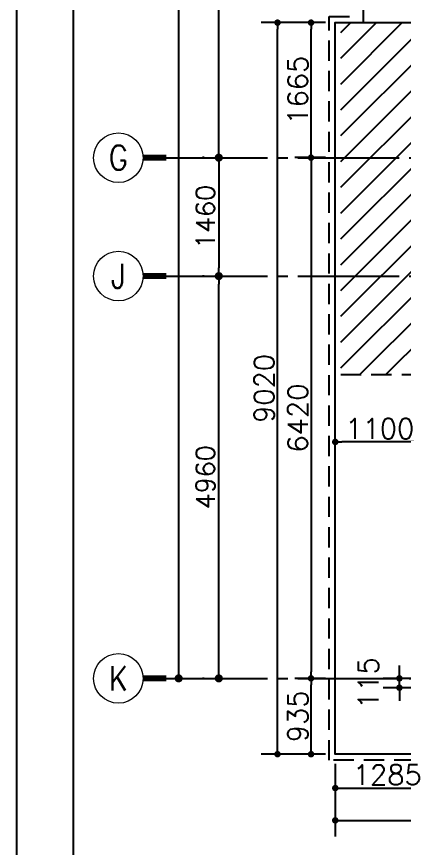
# Model space of a CAD drawing. Extents: x -200722 to 834823, y -494970 to 88783.
# Drawn here: x 222673 to 227459, y -8669 to 1586 of the extents above; entities that cross this region are included whole.
import ezdxf
from ezdxf.enums import TextEntityAlignment as Align

# ---------------------------------------------------------------- set-up
doc = ezdxf.new("R2010")
doc.units = 0
doc.header["$LTSCALE"] = 100
doc.header["$MEASUREMENT"] = 0
doc.header["$PDMODE"] = 34
for name, pattern in [('ACAD_ISO04W100', [30, 24, -3, 0, -3]), ('CL', [3.25, 2.5, -0.25, 0.25, -0.25]), ('HIDDEN', [0.375, 0.25, -0.125])]:
    doc.linetypes.add(name, pattern=pattern)
doc.layers.get('0').update_dxf_attribs({"linetype": 'CONTINUOUS'})
doc.layers.get('DEFPOINTS').update_dxf_attribs({"linetype": 'CONTINUOUS'})
for name, color, linetype, lineweight in [('9_TITLE TEXT', 7, 'CONTINUOUS', 20), ('A-GRIDMARKER', 250, 'CONTINUOUS', 5), ('HATCH', 252, 'CONTINUOUS', 30)]:
    doc.layers.add(name, color=color, linetype=linetype, lineweight=lineweight)
for name, color, linetype in [('A-Grid', 5, 'ACAD_ISO04W100'), ('BEAM', 4, 'CONTINUOUS'), ('COL_H', 235, 'CONTINUOUS'), ('F_EXEC', 3, 'HIDDEN'), ('F_FTG1', 11, 'CONTINUOUS')]:
    doc.layers.add(name, color=color, linetype=linetype)
doc.styles.add('ROMANS', font='romans.shx')
doc.styles.get("Standard").update_dxf_attribs({"font": 'simplex.shx'})
doc.dimstyles.new('01 S.K', dxfattribs={"dimtxt": 230, "dimasz": 100, "dimexe": 200, "dimexo": 100, "dimgap": 50, "dimtad": 1, "dimdec": 0, "dimzin": 0, "dimdsep": 46, "dimtxsty": 'Standard', "dimblk": 'DOT', "dimcen": 0.09, "dimclrd": 4, "dimclre": 4, "dimclrt": 4, "dimadec": 0, "dimazin": 0, "dimtfac": 1, "dimtdec": 0, "dimtofl": 0, "dimtmove": 0, "dimatfit": 3, "dimfxl": 2, "dimtolj": 1, "dimtzin": 0, "dimarcsym": 1})
doc.dimstyles.new('STANDARD$0', dxfattribs={"dimtxt": 2.5, "dimasz": 2.5, "dimexe": 2, "dimexo": 0.7, "dimgap": 0.9, "dimtad": 1, "dimdec": 0, "dimdsep": 46, "dimtxsty": 'ROMANS', "dimcen": 0.09, "dimclrd": 4, "dimclre": 4, "dimclrt": 3, "dimadec": 0, "dimazin": 0, "dimtfac": 1, "dimtdec": 0, "dimtmove": 0, "dimatfit": 3, "dimfxl": 1, "dimtolj": 1, "dimtzin": 0, "dimarcsym": 0})

# ---------------------------------------------------------------- blocks, each defined once
blk = doc.blocks.new('_DOT')
at = {"color": 0, "linetype": 'ByBlock'}
blk.add_line((-0.5, 0), (-1, 0), dxfattribs=at)
at = {"color": 0, "linetype": 'ByBlock', "const_width": 0.5}
blk.add_lwpolyline([(-0.25, 0, 1), (0.25, 0, 1)], format="xyb", close=True, dxfattribs=at)
blk = doc.blocks.new('*D224')
at = {"layer": 'COL_H', "color": 4, "lineweight": -2, "ltscale": 0.4, "transparency": 16777216}
for p, q in [((224989, -1613), (224968, -1613)), ((225168, -6473), (225168, -1713)), ((224989, -6573), (224968, -6573))]:
    blk.add_line(p, q, dxfattribs=at)
at = {"layer": 'DEFPOINTS', "color": 0, "lineweight": -3, "ltscale": 0.4, "transparency": 16777216}
for p in [(225168, -1613, 3448), (225168, -1613), (225168, -6573, 3448)]:
    blk.add_point(p, dxfattribs=at)
at = {"layer": 'COL_H', "color": 4, "lineweight": -2, "ltscale": 0.4, "transparency": 16777216, "xscale": 100, "yscale": 100, "zscale": 100}
for p, rotation in [((225168, -1613), 90), ((225168, -6573), 270)]:
    blk.add_blockref('_DOT', p, dxfattribs=dict(at, rotation=rotation))
at = {"layer": 'COL_H', "color": 4, "ltscale": 0.4, "transparency": 16777216, "insert": (225003, -4093), "char_height": 230, "attachment_point": 5, "rotation": 90}
blk.add_mtext('\\A1;4960', dxfattribs=at)
blk = doc.blocks.new('*D225')
at = {"layer": 'COL_H', "color": 4, "lineweight": -2, "ltscale": 0.4, "transparency": 16777216}
for p, q in [((224989, -153), (224968, -153)), ((225168, -253), (225168, -1513)), ((224989, -1613), (224968, -1613))]:
    blk.add_line(p, q, dxfattribs=at)
at = {"layer": 'DEFPOINTS', "color": 0, "lineweight": -3, "ltscale": 0.4, "transparency": 16777216}
for p in [(225168, -153, 3448), (225168, -1613, 3448), (225168, -1613)]:
    blk.add_point(p, dxfattribs=at)
at = {"layer": 'COL_H', "color": 4, "lineweight": -2, "ltscale": 0.4, "transparency": 16777216, "xscale": 100, "yscale": 100, "zscale": 100}
for p, rotation in [((225168, -153), 90), ((225168, -1613), 270)]:
    blk.add_blockref('_DOT', p, dxfattribs=dict(at, rotation=rotation))
at = {"layer": 'COL_H', "color": 4, "ltscale": 0.4, "transparency": 16777216, "insert": (225003, -883), "char_height": 230, "attachment_point": 5, "rotation": 90}
blk.add_mtext('\\A1;1460', dxfattribs=at)
blk = doc.blocks.new('*D226')
at = {"layer": 'COL_H', "color": 4, "lineweight": -2, "ltscale": 0.4, "transparency": 16777216}
for p, q in [((224989, 4807), (224968, 4807)), ((225168, -53), (225168, 4707)), ((224989, -153), (224968, -153))]:
    blk.add_line(p, q, dxfattribs=at)
at = {"layer": 'DEFPOINTS', "color": 0, "lineweight": -3, "ltscale": 0.4, "transparency": 16777216}
for p in [(225168, 4807, 3448), (225168, 4807), (225168, -153, 3448)]:
    blk.add_point(p, dxfattribs=at)
at = {"layer": 'COL_H', "color": 4, "lineweight": -2, "ltscale": 0.4, "transparency": 16777216, "xscale": 100, "yscale": 100, "zscale": 100}
for p, rotation in [((225168, 4807), 90), ((225168, -153), 270)]:
    blk.add_blockref('_DOT', p, dxfattribs=dict(at, rotation=rotation))
at = {"layer": 'COL_H', "color": 4, "ltscale": 0.4, "transparency": 16777216, "insert": (225003, 2327), "char_height": 230, "attachment_point": 5, "rotation": 90}
blk.add_mtext('\\A1;4960', dxfattribs=at)
blk = doc.blocks.new('DOT')
at = {"color": 0, "linetype": 'ByBlock'}
blk.add_line((-0.5, 0), (-1, 0), dxfattribs=at)
at = {"color": 0, "linetype": 'ByBlock', "const_width": 0.5}
blk.add_lwpolyline([(-0.25, 0, 1), (0.25, 0, 1)], format="xyb", close=True, dxfattribs=at)
blk = doc.blocks.new('*D339')
at = {"layer": 'BEAM', "color": 0, "lineweight": -2, "transparency": 16777216}
for p, q in [((226606, -3538), (226606, -3458)), ((227706, -3538), (227706, -3458)), ((227626, -3658), (226686, -3658))]:
    blk.add_line(p, q, dxfattribs=at)
at = {"layer": 'DEFPOINTS', "color": 0, "lineweight": -3, "transparency": 16777216}
for p in [(226606, -3658, 7447), (226606, -3658), (227706, -3658, 7447)]:
    blk.add_point(p, dxfattribs=at)
at = {"layer": 'BEAM', "color": 0, "lineweight": -2, "transparency": 16777216, "xscale": 80, "yscale": 80, "zscale": 80, "rotation": 180}
blk.add_blockref('DOT', (226606, -3658), dxfattribs=at)
at = {"layer": 'BEAM', "color": 0, "lineweight": -2, "transparency": 16777216, "xscale": 80, "yscale": 80, "zscale": 80}
blk.add_blockref('DOT', (227706, -3658), dxfattribs=at)
at = {"layer": 'BEAM', "color": 0, "transparency": 16777216, "insert": (227156, -3494), "char_height": 248, "attachment_point": 5}
blk.add_mtext('\\A1;1100', dxfattribs=at)
blk = doc.blocks.new('*D341')
at = {"layer": 'BEAM', "color": 0, "lineweight": -2, "transparency": 16777216}
for p, q in [((226486, -153), (226107, -153)), ((226307, -233), (226307, -6493)), ((226486, -6573), (226107, -6573))]:
    blk.add_line(p, q, dxfattribs=at)
at = {"layer": 'DEFPOINTS', "color": 0, "lineweight": -3, "transparency": 16777216}
for p in [(226606, -153, 7447), (226307, -6573), (226606, -6573, 7447)]:
    blk.add_point(p, dxfattribs=at)
at = {"layer": 'BEAM', "color": 0, "lineweight": -2, "transparency": 16777216, "xscale": 80, "yscale": 80, "zscale": 80}
for p, rotation in [((226307, -153), 90), ((226307, -6573), 270)]:
    blk.add_blockref('DOT', p, dxfattribs=dict(at, rotation=rotation))
at = {"layer": 'BEAM', "color": 0, "transparency": 16777216, "insert": (226143, -3363), "char_height": 248, "attachment_point": 5, "rotation": 90}
blk.add_mtext('\\A1;6420', dxfattribs=at)
blk = doc.blocks.new('*D342')
at = {"layer": 'BEAM', "color": 0, "lineweight": -2, "transparency": 16777216}
for p, q in [((226486, 1512), (226107, 1512)), ((226307, -73), (226307, 1432)), ((226486, -153), (226107, -153))]:
    blk.add_line(p, q, dxfattribs=at)
at = {"layer": 'DEFPOINTS', "color": 0, "lineweight": -3, "transparency": 16777216}
for p in [(226307, 1512), (226606, 1512, 7447), (226606, -153, 7447)]:
    blk.add_point(p, dxfattribs=at)
at = {"layer": 'BEAM', "color": 0, "lineweight": -2, "transparency": 16777216, "xscale": 80, "yscale": 80, "zscale": 80}
for p, rotation in [((226307, 1512), 90), ((226307, -153), 270)]:
    blk.add_blockref('DOT', p, dxfattribs=dict(at, rotation=rotation))
at = {"layer": 'BEAM', "color": 0, "transparency": 16777216, "insert": (226143, 679), "char_height": 248, "attachment_point": 5, "rotation": 90}
blk.add_mtext('\\A1;1665', dxfattribs=at)
blk = doc.blocks.new('*D344')
at = {"layer": 'BEAM', "color": 0, "lineweight": -2, "transparency": 16777216}
for p, q in [((226486, 1512), (225693, 1512)), ((225893, -7428), (225893, 1432)), ((226486, -7508), (225693, -7508))]:
    blk.add_line(p, q, dxfattribs=at)
at = {"layer": 'DEFPOINTS', "color": 0, "lineweight": -3, "transparency": 16777216}
for p in [(225893, 1512), (226606, 1512, 7447), (226606, -7508, 7447)]:
    blk.add_point(p, dxfattribs=at)
at = {"layer": 'BEAM', "color": 0, "lineweight": -2, "transparency": 16777216, "xscale": 80, "yscale": 80, "zscale": 80}
for p, rotation in [((225893, 1512), 90), ((225893, -7508), 270)]:
    blk.add_blockref('DOT', p, dxfattribs=dict(at, rotation=rotation))
at = {"layer": 'BEAM', "color": 0, "transparency": 16777216, "insert": (225729, -2998), "char_height": 248, "attachment_point": 5, "rotation": 90}
blk.add_mtext('\\A1;9020', dxfattribs=at)
blk = doc.blocks.new('*D347')
at = {"layer": 'BEAM', "color": 0, "lineweight": -2, "transparency": 16777216}
for p, q in [((226606, -7628), (226606, -8524)), ((234435, -7628), (234435, -8524)), ((226686, -8324), (234355, -8324))]:
    blk.add_line(p, q, dxfattribs=at)
at = {"layer": 'DEFPOINTS', "color": 0, "lineweight": -3, "transparency": 16777216}
for p in [(226606, -7508, 7447), (234435, -7508, 7447), (234435, -8324)]:
    blk.add_point(p, dxfattribs=at)
at = {"layer": 'BEAM', "color": 0, "lineweight": -2, "transparency": 16777216, "xscale": 80, "yscale": 80, "zscale": 80, "rotation": 180}
blk.add_blockref('DOT', (226606, -8324), dxfattribs=at)
at = {"layer": 'BEAM', "color": 0, "lineweight": -2, "transparency": 16777216, "xscale": 80, "yscale": 80, "zscale": 80}
blk.add_blockref('DOT', (234435, -8324), dxfattribs=at)
at = {"layer": 'BEAM', "color": 0, "transparency": 16777216, "insert": (230520, -8160), "char_height": 248, "attachment_point": 5}
blk.add_mtext('\\A1;7829', dxfattribs=at)
blk = doc.blocks.new('*D352')
at = {"layer": 'BEAM', "color": 0, "lineweight": -2, "transparency": 16777216}
for p, q in [((227398, -6493), (227398, -6413)), ((227656, -6573), (227198, -6573)), ((227398, -6688), (227398, -6573)), ((227656, -6688), (227198, -6688)), ((227398, -6768), (227398, -6848))]:
    blk.add_line(p, q, dxfattribs=at)
at = {"layer": 'DEFPOINTS', "color": 0, "lineweight": -3, "transparency": 16777216}
for p in [(227398, -6573), (227776, -6573, 7447), (227776, -6688, 7447)]:
    blk.add_point(p, dxfattribs=at)
at = {"layer": 'BEAM', "color": 0, "lineweight": -2, "transparency": 16777216, "xscale": 80, "yscale": 80, "zscale": 80}
for p, rotation in [((227398, -6573), 270), ((227398, -6688), 90)]:
    blk.add_blockref('DOT', p, dxfattribs=dict(at, rotation=rotation))
at = {"layer": 'BEAM', "color": 0, "transparency": 16777216, "insert": (227014, -6631), "char_height": 248, "attachment_point": 5, "rotation": 90}
blk.add_mtext('\\A1;115', dxfattribs=at)
blk = doc.blocks.new('*D735')
at = {"layer": 'BEAM', "color": 0, "lineweight": -2, "transparency": 16777216}
for p, q in [((226486, -6573), (226107, -6573)), ((226307, -7428), (226307, -6653)), ((226486, -7508), (226107, -7508))]:
    blk.add_line(p, q, dxfattribs=at)
at = {"layer": 'DEFPOINTS', "color": 0, "lineweight": -3, "transparency": 16777216}
for p in [(226307, -6573), (226606, -6573, 7447), (226606, -7508, 7447)]:
    blk.add_point(p, dxfattribs=at)
at = {"layer": 'BEAM', "color": 0, "lineweight": -2, "transparency": 16777216, "xscale": 80, "yscale": 80, "zscale": 80}
for p, rotation in [((226307, -6573), 90), ((226307, -7508), 270)]:
    blk.add_blockref('DOT', p, dxfattribs=dict(at, rotation=rotation))
at = {"layer": 'BEAM', "color": 0, "transparency": 16777216, "insert": (226143, -7041), "char_height": 248, "attachment_point": 5, "rotation": 90}
blk.add_mtext('\\A1;935', dxfattribs=at)
blk = doc.blocks.new('*D771')
at = {"layer": 'COL_H', "color": 4, "lineweight": -2, "ltscale": 0.4, "transparency": 16777216}
for p, q in [((224495, 51040), (224473, 51040)), ((224673, -6473), (224673, 50940)), ((224495, -6573), (224473, -6573))]:
    blk.add_line(p, q, dxfattribs=at)
at = {"layer": 'DEFPOINTS', "color": 0, "lineweight": -3, "ltscale": 0.4, "transparency": 16777216}
for p in [(224673, 51040, 3448), (224673, 51040), (224673, -6573, 3448)]:
    blk.add_point(p, dxfattribs=at)
at = {"layer": 'COL_H', "color": 4, "lineweight": -2, "ltscale": 0.4, "transparency": 16777216, "xscale": 100, "yscale": 100, "zscale": 100}
for p, rotation in [((224673, 51040), 90), ((224673, -6573), 270)]:
    blk.add_blockref('_DOT', p, dxfattribs=dict(at, rotation=rotation))
at = {"layer": 'COL_H', "color": 4, "ltscale": 0.4, "transparency": 16777216, "insert": (224508, 22233), "char_height": 230, "attachment_point": 5, "rotation": 90}
blk.add_mtext('\\A1;57613', dxfattribs=at)
blk = doc.blocks.new('*D1088')
at = {"layer": 'BEAM', "color": 0, "lineweight": -2, "transparency": 16777216}
for p, q in [((226606, -7628), (226606, -8126)), ((227891, -7628), (227891, -8126)), ((226686, -7926), (227811, -7926))]:
    blk.add_line(p, q, dxfattribs=at)
at = {"layer": 'DEFPOINTS', "color": 0, "lineweight": -3, "transparency": 16777216}
for p in [(226606, -7508, 7447), (227891, -7508, 7447), (227891, -7926)]:
    blk.add_point(p, dxfattribs=at)
at = {"layer": 'BEAM', "color": 0, "lineweight": -2, "transparency": 16777216, "xscale": 80, "yscale": 80, "zscale": 80, "rotation": 180}
blk.add_blockref('DOT', (226606, -7926), dxfattribs=at)
at = {"layer": 'BEAM', "color": 0, "lineweight": -2, "transparency": 16777216, "xscale": 80, "yscale": 80, "zscale": 80}
blk.add_blockref('DOT', (227891, -7926), dxfattribs=at)
at = {"layer": 'BEAM', "color": 0, "transparency": 16777216, "insert": (227248, -7762), "char_height": 248, "attachment_point": 5}
blk.add_mtext('\\A1;1285', dxfattribs=at)

msp = doc.modelspace()

# ---------------------------------------------------------------- hatches: boundary and pattern name
at = {"layer": 'HATCH', "lineweight": -3, "ltscale": 0.4, "true_color": 0x000000}
h = msp.add_hatch(dxfattribs=at)
h.set_pattern_fill('ANSI31', color=18, scale=1800, style=0)
h.paths.add_polyline_path([(227775.6, -1498.1), (227775.6, -1728.1), (228850.6, -1728.1), (228850.6, -1498.1)], flags=16)
h.paths.add_polyline_path([(231628.6, -38.1), (231628.6, -268.1), (227775.6, -268.1), (227775.6, -38.1)], flags=16)
h.paths.add_polyline_path([(233184.6, -1848.1), (233184.6, -1498.1), (232214.6, -1498.1), (232214.6, -1848.1)], flags=16)
h.paths.add_polyline_path([(228642.2, 104.7), (229660, 104.7), (229660, 479.7), (228642.2, 479.7)], flags=24)
h.paths.add_polyline_path([(228044.6, -2112.6), (228586.2, -2112.6), (228586.2, -1737.6), (228044.6, -1737.6)], flags=24)
h.paths.add_polyline_path([(232147.5, -2281), (232951.1, -2281), (232951.1, -1906), (232147.5, -1906)], flags=24)
h.paths.add_polyline_path([(234434.6, 11.9), (232934.6, 1511.9), (226675.6, 1511.9), (226675.6, -2828.1), (234434.6, -2828.1)])

# ---------------------------------------------------------------- linework, layer by layer
at = {"color": 18, "ltscale": 0.4, "true_color": 0x000000}
msp.add_lwpolyline([(222672.7, 64744.5), (222672.7, -18415.5), (340412.7, -18415.5), (340412.7, 64744.5)], close=True, dxfattribs=at)
at = {"color": 18, "true_color": 0x000000}
msp.add_lwpolyline([(223372.7, -17715.5), (339712.7, -17715.5), (339712.7, 64044.5), (223372.7, 64044.5)], close=True, dxfattribs=at)
at = {"layer": '9_TITLE TEXT', "color": 18, "true_color": 0x000000}
msp.add_lwpolyline([(339712.7, 64044.5), (223372.7, 64044.5), (223372.7, -17715.5), (339712.7, -17715.5)], dxfattribs=at)
at = {"layer": 'A-Grid', "color": 8, "linetype": 'CL', "ltscale": 5}
for p, q in [((224519.6, -153.1, 7446.6), (303382.6, -153.1, 7446.6)), ((224519.6, -1613.1, 7446.6), (303382.6, -1613.1, 7446.6)), ((224519.6, -6573.1, 7446.6), (303382.6, -6573.1, 7446.6))]:
    msp.add_line(p, q, dxfattribs=at)
at = {"layer": 'A-GRIDMARKER', "color": 2, "linetype": 'ByBlock', "ltscale": 500, "const_width": 75, "elevation": 7446.6}
for points in [[(224519.6, -153.1), (224234.6, -153.1)], [(224519.6, -1613.1), (224234.6, -1613.1)], [(224519.6, -6573.1), (224234.6, -6573.1)]]:
    msp.add_lwpolyline(points, dxfattribs=at)
at = {"layer": 'A-GRIDMARKER', "color": 2, "linetype": 'ByBlock', "ltscale": 500}
for centre in [(223928.4, -153.1, 7446.6), (223928.4, -1613.1, 7446.6), (223928.4, -6573.1, 7446.6)]:
    msp.add_circle(centre, 306.2, dxfattribs=at)
at = {"layer": 'F_EXEC', "color": 18, "ltscale": 10, "true_color": 0x000000, "elevation": 7446.6}
msp.add_lwpolyline([(235458.6, -7583.1), (226530.6, -7583.1), (226530.6, 1586.9), (226880.6, 1586.9)], dxfattribs=at)
at = {"layer": 'F_FTG1', "color": 18, "ltscale": 0.4, "true_color": 0x000000}
msp.add_line((226955.6, 1511.9, 7446.6), (226955.6, 3011.9, 7446.6), dxfattribs=at)
at = {"layer": 'F_FTG1', "color": 18, "linetype": 'HIDDEN', "ltscale": 10, "true_color": 0x000000}
msp.add_line((226675.6, -2828.1, 7446.6), (234434.6, -2828.1, 7446.6), dxfattribs=at)
at = {"layer": 'F_FTG1', "color": 18, "ltscale": 0.4, "true_color": 0x000000, "elevation": 7446.6}
msp.add_lwpolyline([(234434.6, 11.9), (234434.6, -7508.1), (226605.6, -7508.1), (226605.6, 1511.9), (232934.6, 1511.9), (234434.6, 11.9)], dxfattribs=at)

# ---------------------------------------------------------------- texts
at = {"layer": 'A-Grid', "color": 18, "true_color": 0x000000, "width": 0.88}
for s, p in [('G', (223928.4, -153.1, 7446.6)), ('J', (223928.4, -1613.1, 7446.6)), ('K', (223928.4, -6573.1, 7446.6))]:
    msp.add_text(s, height=300, dxfattribs=at).set_placement(p, align=Align.MIDDLE)

# ---------------------------------------------------------------- dimensions: what is measured, and where the dimension line sits
at = {"layer": 'BEAM', "color": 18, "true_color": 0x000000}
for base, p1, p2, angle, picture, middle in [((225893, 1511.9), (226605.6, -7508.1, 7446.6), (226605.6, 1511.9, 7446.6), 90, '*D344', (225729, -2998.1)), ((226306.9, 1511.9), (226605.6, -153.1, 7446.6), (226605.6, 1511.9, 7446.6), 90, '*D342', (226142.9, 679.4)), ((226306.9, -6573.1), (226605.6, -153.1, 7446.6), (226605.6, -6573.1, 7446.6), 90, '*D341', (226142.9, -3363.1)), ((227397.9, -6573.1), (227775.6, -6688.1, 7446.6), (227775.6, -6573.1, 7446.6), 90, '*D352', (227013.9, -6630.6)), ((226306.9, -6573.1), (226605.6, -7508.1, 7446.6), (226605.6, -6573.1, 7446.6), 270, '*D735', (226142.9, -7040.6)), ((227890.6, -7926.3), (226605.6, -7508.1, 7446.6), (227890.6, -7508.1, 7446.6), 180, '*D1088', (227248.1, -7762.3))]:
    dim = msp.add_linear_dim(base=base, p1=p1, p2=p2, angle=angle, dimstyle='STANDARD$0', override={"dimscale": 8, "dimtxt": 31, "dimasz": 10, "dimexe": 25, "dimexo": 15, "dimgap": 5, "dimzin": 3, "dimtxsty": 'Standard', "dimblk": 'DOT', "dimcen": 3, "dimdle": 1, "dimclrd": 0, "dimclre": 0, "dimclrt": 0, "dimtmove": 2, "dimldrblk": 'DOT', "dimtzin": 3}, dxfattribs=at)
    dim.commit()
    dim.dimension.update_dxf_attribs({"geometry": picture, "text_midpoint": middle})
for base, p1, p2, picture, middle in [((226605.6, -3658.1), (227705.6, -3658.1, 7446.6), (226605.6, -3658.1, 7446.6), '*D339', (227155.6, -3494.1)), ((234434.6, -8324.2), (226605.6, -7508.1, 7446.6), (234434.6, -7508.1, 7446.6), '*D347', (230520.1, -8160.2))]:
    dim = msp.add_linear_dim(base=base, p1=p1, p2=p2, dimstyle='STANDARD$0', override={"dimscale": 8, "dimtxt": 31, "dimasz": 10, "dimexe": 25, "dimexo": 15, "dimgap": 5, "dimzin": 3, "dimtxsty": 'Standard', "dimblk": 'DOT', "dimcen": 3, "dimdle": 1, "dimclrd": 0, "dimclre": 0, "dimclrt": 0, "dimtmove": 2, "dimldrblk": 'DOT', "dimtzin": 3}, dxfattribs=at)
    dim.commit()
    dim.dimension.update_dxf_attribs({"geometry": picture, "text_midpoint": middle})
at = {"layer": 'COL_H', "color": 18, "ltscale": 0.4, "true_color": 0x000000}
for base, p1, p2, angle, picture, middle in [((224672.8, 51039.9, 3998.7), (224672.8, -6573.1, 7446.6), (224672.8, 51039.9, 7446.6), 90, '*D771', (224507.8, 22233.4, 3998.7)), ((225167.5, 4806.9, 3998.7), (225167.5, -153.1, 7446.6), (225167.5, 4806.9, 7446.6), 90, '*D226', (225002.5, 2326.9, 3998.7)), ((225167.5, -1613.1, 3998.7), (225167.5, -153.1, 7446.6), (225167.5, -1613.1, 7446.6), 270, '*D225', (225002.5, -883.1, 3998.7)), ((225167.5, -1613.1, 3998.7), (225167.5, -6573.1, 7446.6), (225167.5, -1613.1, 7446.6), 90, '*D224', (225002.5, -4093.1, 3998.7))]:
    dim = msp.add_linear_dim(base=base, p1=p1, p2=p2, angle=angle, dimstyle='01 S.K', override={"dimfxl": 175, "dimfxlon": 1}, dxfattribs=at)
    dim.commit()
    dim.dimension.update_dxf_attribs({"geometry": picture, "text_midpoint": middle})

doc.saveas('drawing.dxf')
